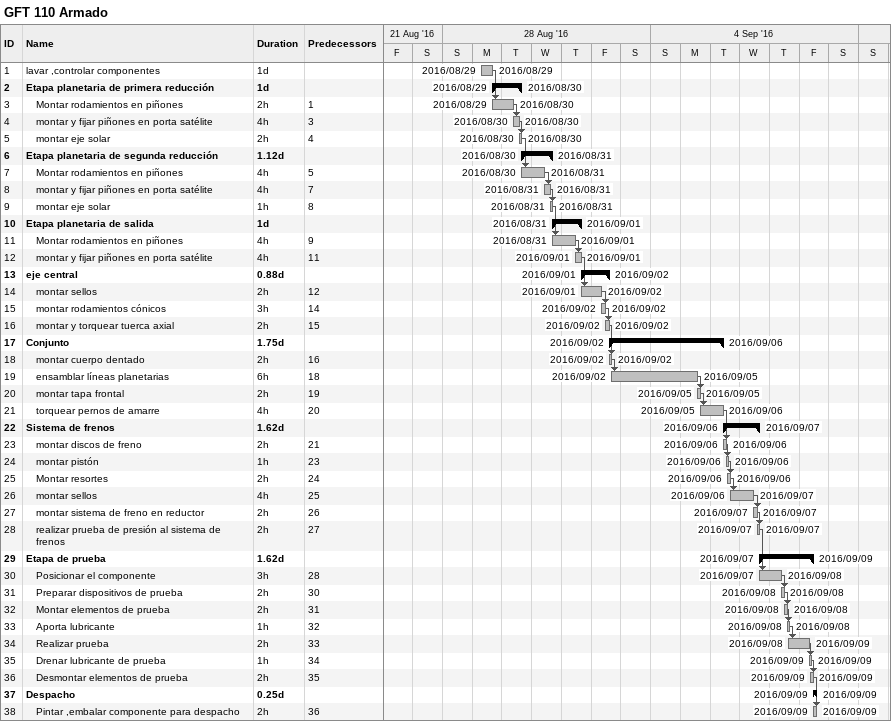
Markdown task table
GFT 110 Armado

| ID | Level | Task | Duration | Start | Finish | Predecessors |
|---|---|---|---|---|---|---|
| 1 | 1 | lavar ,controlar componentes | 1d | 2016-08-29 | 2016-08-29 |  |
| 2 | 1 | **Etapa planetaria de primera reducción** | 1d | 2016-08-29 | 2016-08-30 |  |
| 3 | 2 | Montar rodamientos en piñones | 2h | 2016-08-29 | 2016-08-30 | 1 |
| 4 | 2 | montar y fijar piñones en porta satélite | 4h | 2016-08-30 | 2016-08-30 | 3 |
| 5 | 2 | montar eje solar | 2h | 2016-08-30 | 2016-08-30 | 4 |
| 6 | 1 | **Etapa planetaria de segunda reducción** | 1.12d | 2016-08-30 | 2016-08-31 |  |
| 7 | 2 | Montar rodamientos en piñones | 4h | 2016-08-30 | 2016-08-31 | 5 |
| 8 | 2 | montar y fijar piñones en porta satélite | 4h | 2016-08-31 | 2016-08-31 | 7 |
| 9 | 2 | montar eje solar | 1h | 2016-08-31 | 2016-08-31 | 8 |
| 10 | 1 | **Etapa planetaria de salida** | 1d | 2016-08-31 | 2016-09-01 |  |
| 11 | 2 | Montar rodamientos en piñones | 4h | 2016-08-31 | 2016-09-01 | 9 |
| 12 | 2 | montar y fijar piñones en porta satélite | 4h | 2016-09-01 | 2016-09-01 | 11 |
| 13 | 1 | **eje central** | 0.88d | 2016-09-01 | 2016-09-02 |  |
| 14 | 2 | montar sellos | 2h | 2016-09-01 | 2016-09-02 | 12 |
| 15 | 2 | montar rodamientos cónicos | 3h | 2016-09-02 | 2016-09-02 | 14 |
| 16 | 2 | montar y torquear tuerca axial | 2h | 2016-09-02 | 2016-09-02 | 15 |
| 17 | 1 | **Conjunto** | 1.75d | 2016-09-02 | 2016-09-06 |  |
| 18 | 2 | montar cuerpo dentado | 2h | 2016-09-02 | 2016-09-02 | 16 |
| 19 | 2 | ensamblar líneas planetarias | 6h | 2016-09-02 | 2016-09-05 | 18 |
| 20 | 2 | montar tapa frontal | 2h | 2016-09-05 | 2016-09-05 | 19 |
| 21 | 2 | torquear pernos de amarre | 4h | 2016-09-05 | 2016-09-06 | 20 |
| 22 | 1 | **Sistema de frenos** | 1.62d | 2016-09-06 | 2016-09-07 |  |
| 23 | 2 | montar discos de freno | 2h | 2016-09-06 | 2016-09-06 | 21 |
| 24 | 2 | montar pistón | 1h | 2016-09-06 | 2016-09-06 | 23 |
| 25 | 2 | Montar resortes | 2h | 2016-09-06 | 2016-09-06 | 24 |
| 26 | 2 | montar sellos | 4h | 2016-09-06 | 2016-09-07 | 25 |
| 27 | 2 | montar sistema de freno en reductor | 2h | 2016-09-07 | 2016-09-07 | 26 |
| 28 | 2 | realizar prueba de presión al sistema de frenos | 2h | 2016-09-07 | 2016-09-07 | 27 |
| 29 | 1 | **Etapa de prueba** | 1.62d | 2016-09-07 | 2016-09-09 |  |
| 30 | 2 | Posicionar el componente | 3h | 2016-09-07 | 2016-09-08 | 28 |
| 31 | 2 | Preparar dispositivos de prueba | 2h | 2016-09-08 | 2016-09-08 | 30 |
| 32 | 2 | Montar elementos de prueba | 2h | 2016-09-08 | 2016-09-08 | 31 |
| 33 | 2 | Aporta lubricante | 1h | 2016-09-08 | 2016-09-08 | 32 |
| 34 | 2 | Realizar prueba | 2h | 2016-09-08 | 2016-09-09 | 33 |
| 35 | 2 | Drenar lubricante de prueba | 1h | 2016-09-09 | 2016-09-09 | 34 |
| 36 | 2 | Desmontar elementos de prueba | 2h | 2016-09-09 | 2016-09-09 | 35 |
| 37 | 1 | **Despacho** | 0.25d | 2016-09-09 | 2016-09-09 |  |
| 38 | 2 | Pintar ,embalar componente para despacho | 2h | 2016-09-09 | 2016-09-09 | 36 |
